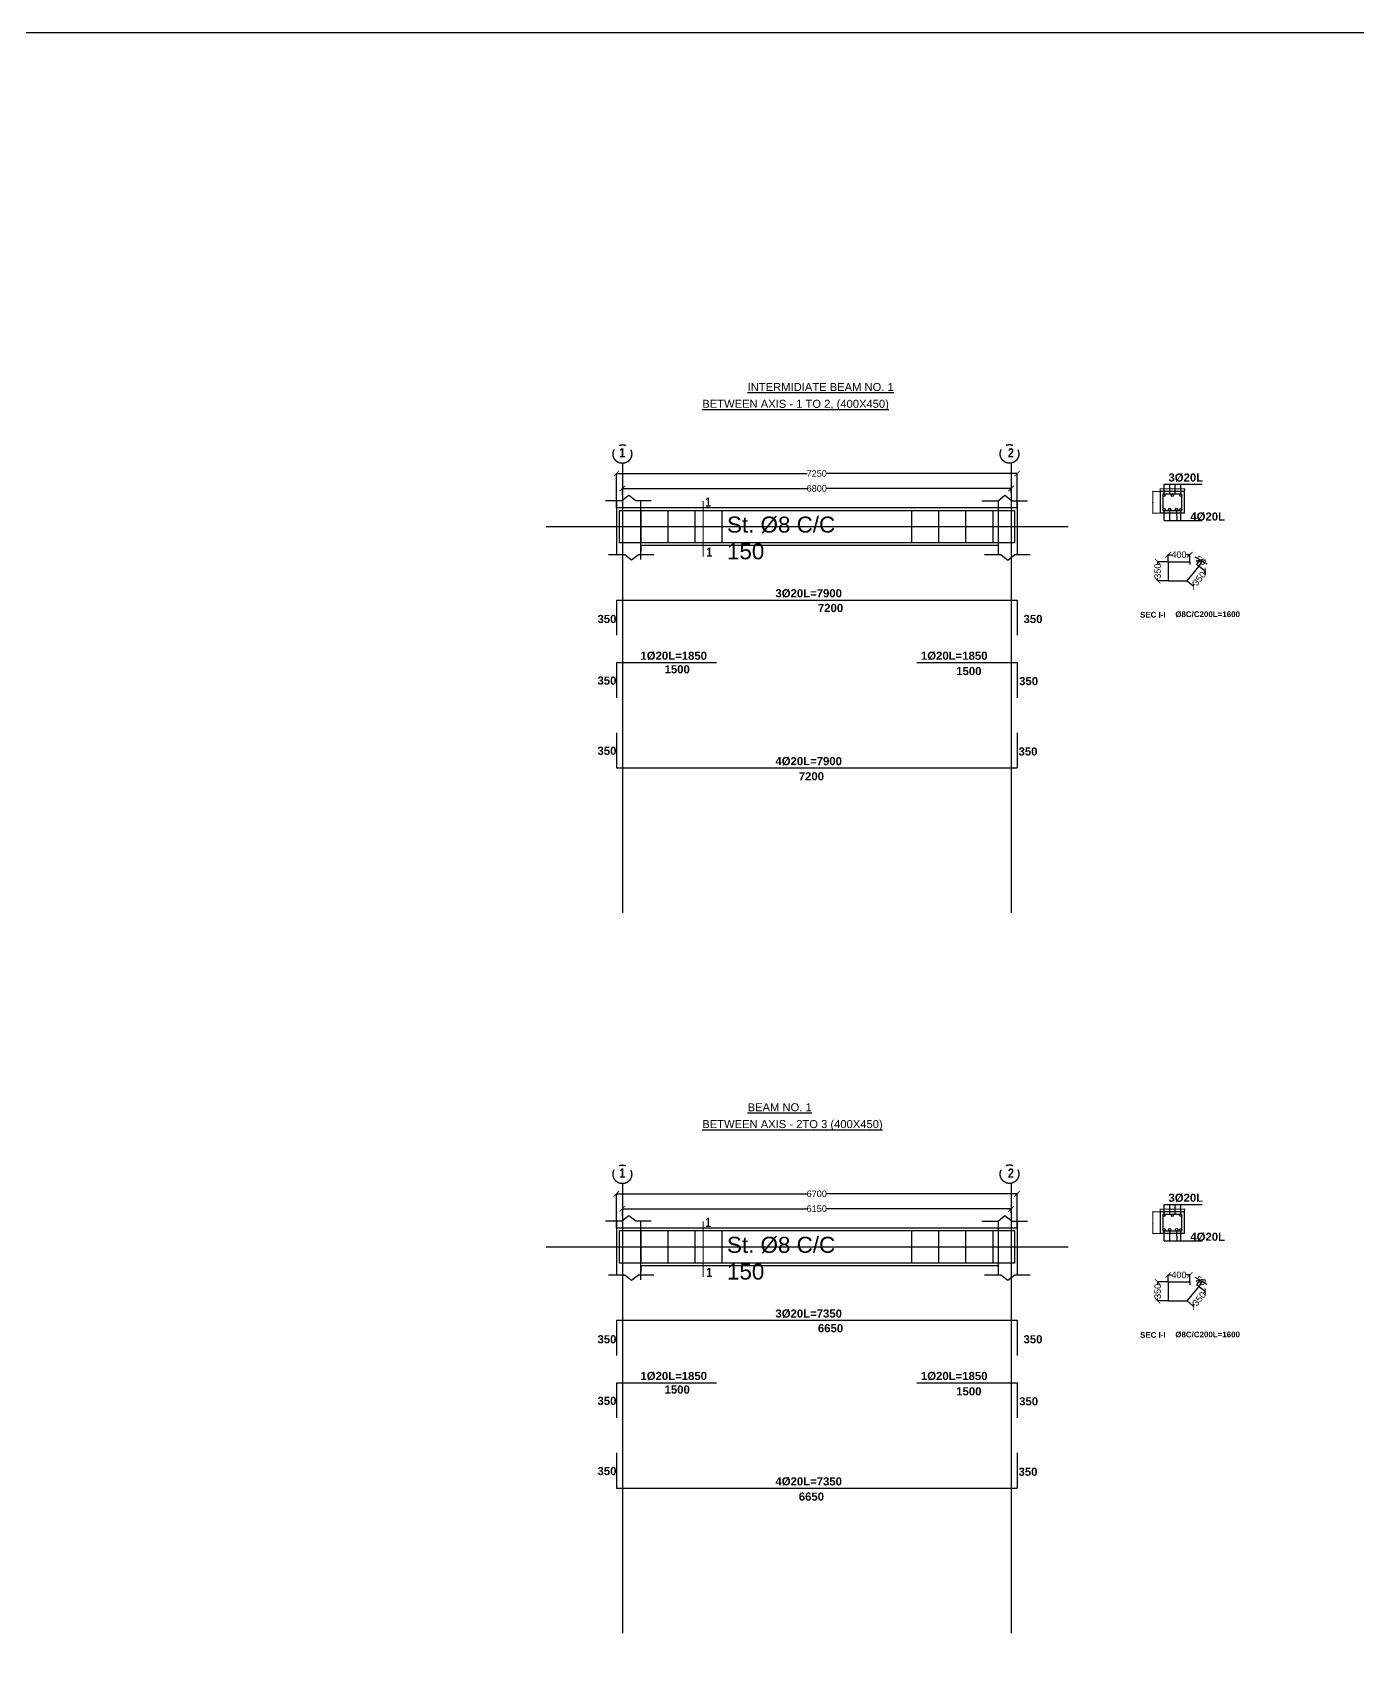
# Model space of a CAD drawing. Header units: inches. Extents: x -291016 to -124071, y 25078 to 137196.
# Drawn here: x -197482 to -173011, y 107080 to 137196 of the extents above; entities that cross this region are included whole.
import ezdxf

# ---------------------------------------------------------------- set-up
doc = ezdxf.new("R2010")
doc.units = ezdxf.units.IN
doc.header["$MEASUREMENT"] = 0
doc.linetypes.add('CENTER', pattern=[2, 1.25, -0.25, 0.25, -0.25])
doc.linetypes.add('CENTER2', pattern=[28.575, 19.05, -3.175, 3.175, -3.175])
doc.layers.add('AXIS', color=8, linetype='CENTER')
doc.layers.add('TEX', color=4, linetype='Continuous')
for name, color, linetype, lineweight in [('bar', 2, 'Continuous', 60), ('texts', 3, 'Continuous', 15), ('wal', 7, 'Continuous', 50)]:
    doc.layers.add(name, color=color, linetype=linetype, lineweight=lineweight)
doc.styles.add('50', font='arial.ttf', dxfattribs={"height": 150})
doc.styles.add('G', font='arial.ttf')
doc.styles.add('SIMPLEX', font='arial.ttf', dxfattribs={"height": 120})
doc.styles.add('Swiss Outline Bold Condensed', font='swisscbo.ttf')
doc.dimstyles.new('25SC', dxfattribs={"dimtxt": 20, "dimasz": 100, "dimexe": 0, "dimexo": 0, "dimgap": 0, "dimtad": 0, "dimdec": 0, "dimzin": 0, "dimdsep": 46, "dimtxsty": 'SIMPLEX', "dimblk": 'ARCHTICK', "dimcen": 0, "dimclrd": 1, "dimclre": 1, "dimclrt": 6, "dimadec": 0, "dimazin": 0, "dimtfac": 1, "dimtdec": 0, "dimtix": 1, "dimtmove": 2, "dimatfit": 3, "dimldrblk": 'ARCHTICK', "dimfxl": 50, "dimtolj": 1, "dimtzin": 0, "dimarcsym": 0})
doc.dimstyles.new('50PEA1', dxfattribs={"dimscale": 0, "dimtxt": 12.5, "dimasz": 5, "dimexe": 5, "dimexo": 10, "dimgap": 5, "dimtad": 1, "dimdec": 0, "dimdsep": 46, "dimtxsty": 'Standard', "dimblk1": 'ARCHTICK', "dimblk2": 'ARCHTICK', "dimsah": 1, "dimcen": 2.5, "dimdle": 10, "dimclrd": 8, "dimclre": 8, "dimclrt": 7, "dimadec": 0, "dimazin": 0, "dimtfac": 1, "dimtdec": 0, "dimtix": 1, "dimtmove": 2, "dimatfit": 3, "dimldrblk": 'ARCHTICK', "dimfxl": 1, "dimtolj": 1, "dimtzin": 0, "dimlwd": 13, "dimlwe": 13, "dimarcsym": 0})

# ---------------------------------------------------------------- blocks, each defined once
blk = doc.blocks.new('_ArchTick')
at = {"color": 0, "const_width": 0.15}
blk.add_lwpolyline([(-0.5, -0.5), (0.5, 0.5)], dxfattribs=at)
blk = doc.blocks.new('*D75')
at = {"color": 1, "lineweight": -2, "transparency": 16777216}
for p, q in [((-186588, 128649), (-186588, 128778)), ((-186588, 128778), (-183177, 128778)), ((-179408, 128778), (-182819, 128778)), ((-179408, 128694), (-179408, 128778))]:
    blk.add_line(p, q, dxfattribs=at)
at = {"layer": 'Defpoints', "color": 0, "transparency": 16777216}
for p in [(-186588, 128649), (-179408, 128778), (-179408, 128694)]:
    blk.add_point(p, dxfattribs=at)
at = {"color": 1, "lineweight": -2, "transparency": 16777216, "xscale": 100, "yscale": 100, "zscale": 100, "rotation": 180}
blk.add_blockref('_ArchTick', (-186588, 128778), dxfattribs=at)
at = {"color": 1, "lineweight": -2, "transparency": 16777216, "xscale": 100, "yscale": 100, "zscale": 100}
blk.add_blockref('_ArchTick', (-179408, 128778), dxfattribs=at)
at = {"color": 6, "transparency": 16777216, "insert": (-182998, 128778), "char_height": 120, "attachment_point": 5, "style": 'SIMPLEX'}
blk.add_mtext('\\A1;6800', dxfattribs=at)
blk = doc.blocks.new('*D157')
at = {"color": 1, "lineweight": -2, "transparency": 16777216}
for p, q in [((-186698, 128423), (-186698, 129053)), ((-186698, 129053), (-183176, 129053)), ((-179298, 129053), (-182820, 129053)), ((-179298, 128423), (-179298, 129053))]:
    blk.add_line(p, q, dxfattribs=at)
at = {"layer": 'Defpoints', "color": 0, "transparency": 16777216}
for p in [(-179298, 129053), (-186698, 128423), (-179298, 128423)]:
    blk.add_point(p, dxfattribs=at)
at = {"color": 1, "lineweight": -2, "transparency": 16777216, "xscale": 100, "yscale": 100, "zscale": 100, "rotation": 180}
blk.add_blockref('_ArchTick', (-186698, 129053), dxfattribs=at)
at = {"color": 1, "lineweight": -2, "transparency": 16777216, "xscale": 100, "yscale": 100, "zscale": 100}
blk.add_blockref('_ArchTick', (-179298, 129053), dxfattribs=at)
at = {"color": 6, "transparency": 16777216, "insert": (-182998, 129053), "char_height": 120, "attachment_point": 5, "style": 'SIMPLEX'}
blk.add_mtext('\\A1;7250', dxfattribs=at)
blk = doc.blocks.new('*D158')
at = {"color": 8, "lineweight": 13, "transparency": 16777216}
for p, q in [((-176663, 128722), (-176793, 128722)), ((-176788, 128732), (-176788, 128312)), ((-176663, 128322), (-176793, 128322))]:
    blk.add_line(p, q, dxfattribs=at)
at = {"layer": 'Defpoints', "color": 0, "transparency": 16777216}
for p in [(-176653, 128722), (-176788, 128322), (-176653, 128322)]:
    blk.add_point(p, dxfattribs=at)
at = {"color": 8, "lineweight": 13, "transparency": 16777216, "xscale": 5, "yscale": 5, "zscale": 5}
for p, rotation in [((-176788, 128722), 90), ((-176788, 128322), 270)]:
    blk.add_blockref('_ArchTick', p, dxfattribs=dict(at, rotation=rotation))
at = {"color": 7, "transparency": 16777216, "insert": (-176799, 128522), "char_height": 12.5, "attachment_point": 5, "rotation": 90}
blk.add_mtext('\\A1;400', dxfattribs=at)
blk = doc.blocks.new('*D159')
at = {"color": 8, "lineweight": 13, "transparency": 16777216}
for p, q in [((-176663, 128771), (-176193, 128771)), ((-176653, 128732), (-176653, 128776)), ((-176203, 128732), (-176203, 128776))]:
    blk.add_line(p, q, dxfattribs=at)
at = {"layer": 'Defpoints', "color": 0, "transparency": 16777216}
for p in [(-176653, 128722), (-176203, 128771), (-176203, 128722)]:
    blk.add_point(p, dxfattribs=at)
at = {"color": 8, "lineweight": 13, "transparency": 16777216, "xscale": 5, "yscale": 5, "zscale": 5, "rotation": 180}
blk.add_blockref('_ArchTick', (-176653, 128771), dxfattribs=at)
at = {"color": 8, "lineweight": 13, "transparency": 16777216, "xscale": 5, "yscale": 5, "zscale": 5}
blk.add_blockref('_ArchTick', (-176203, 128771), dxfattribs=at)
at = {"color": 7, "transparency": 16777216, "insert": (-176428, 128782), "char_height": 12.5, "attachment_point": 5}
blk.add_mtext('\\A1;450', dxfattribs=at)
blk = doc.blocks.new('*D160')
at = {"color": 1, "lineweight": -2, "transparency": 16777216}
for p, q in [((-175933, 127343), (-175820, 127248)), ((-175820, 127248), (-175848, 127216)), ((-176158, 127075), (-176045, 126980)), ((-176045, 126980), (-176018, 127013))]:
    blk.add_line(p, q, dxfattribs=at)
at = {"layer": 'Defpoints', "color": 0, "transparency": 16777216}
for p in [(-175933, 127343), (-175820, 127248), (-176158, 127075)]:
    blk.add_point(p, dxfattribs=at)
at = {"color": 1, "lineweight": -2, "transparency": 16777216, "xscale": 100, "yscale": 100, "zscale": 100}
for p, rotation in [((-175820, 127248), 49.99567424151289), ((-176045, 126980), 229.9956742415129)]:
    blk.add_blockref('_ArchTick', p, dxfattribs=dict(at, rotation=rotation))
at = {"color": 6, "transparency": 16777216, "insert": (-175933, 127114), "char_height": 120, "attachment_point": 5, "rotation": 49.9957, "style": 'SIMPLEX'}
blk.add_mtext('\\A1;350', dxfattribs=at)
blk = doc.blocks.new('*D161')
at = {"color": 1, "lineweight": -2, "transparency": 16777216}
for p, q in [((-175924, 127459), (-176010, 127509)), ((-175977, 127368), (-175924, 127459)), ((-175933, 127343), (-175880, 127434)), ((-175880, 127434), (-175924, 127459)), ((-175880, 127434), (-175794, 127384))]:
    blk.add_line(p, q, dxfattribs=at)
at = {"layer": 'Defpoints', "color": 0, "transparency": 16777216}
for p in [(-175924, 127459), (-175977, 127368), (-175933, 127343)]:
    blk.add_point(p, dxfattribs=at)
at = {"color": 1, "lineweight": -2, "transparency": 16777216, "xscale": 100, "yscale": 100, "zscale": 100}
for p, rotation in [((-175924, 127459), 329.9862666535626), ((-175880, 127434), 149.9862666535626)]:
    blk.add_blockref('_ArchTick', p, dxfattribs=dict(at, rotation=rotation))
at = {"color": 6, "transparency": 16777216, "insert": (-175902, 127447), "char_height": 120, "attachment_point": 5, "rotation": 329.9863, "style": 'SIMPLEX'}
blk.add_mtext('\\A1;50', dxfattribs=at)
blk = doc.blocks.new('*D162')
at = {"color": 1, "lineweight": -2, "transparency": 16777216}
for p, q in [((-176508, 127425), (-176508, 127554)), ((-176508, 127554), (-176443, 127554)), ((-176108, 127554), (-176173, 127554)), ((-176108, 127425), (-176108, 127554))]:
    blk.add_line(p, q, dxfattribs=at)
at = {"layer": 'Defpoints', "color": 0, "transparency": 16777216}
for p in [(-176508, 127554), (-176508, 127425), (-176108, 127425)]:
    blk.add_point(p, dxfattribs=at)
at = {"color": 1, "lineweight": -2, "transparency": 16777216, "xscale": 100, "yscale": 100, "zscale": 100, "rotation": 180}
blk.add_blockref('_ArchTick', (-176508, 127554), dxfattribs=at)
at = {"color": 1, "lineweight": -2, "transparency": 16777216, "xscale": 100, "yscale": 100, "zscale": 100}
blk.add_blockref('_ArchTick', (-176108, 127554), dxfattribs=at)
at = {"color": 6, "transparency": 16777216, "insert": (-176308, 127554), "char_height": 120, "attachment_point": 5, "style": 'SIMPLEX'}
blk.add_mtext('\\A1;400', dxfattribs=at)
blk = doc.blocks.new('*D76')
at = {"color": 1, "lineweight": -2, "transparency": 16777216}
for p, q in [((-176508, 127425), (-176701, 127425)), ((-176701, 127425), (-176701, 127383)), ((-176701, 127075), (-176701, 127118)), ((-176508, 127075), (-176701, 127075))]:
    blk.add_line(p, q, dxfattribs=at)
at = {"layer": 'Defpoints', "color": 0, "transparency": 16777216}
for p in [(-176508, 127425), (-176701, 127075), (-176508, 127075)]:
    blk.add_point(p, dxfattribs=at)
at = {"color": 1, "lineweight": -2, "transparency": 16777216, "xscale": 100, "yscale": 100, "zscale": 100}
for p, rotation in [((-176701, 127425), 90), ((-176701, 127075), 270)]:
    blk.add_blockref('_ArchTick', p, dxfattribs=dict(at, rotation=rotation))
at = {"color": 6, "transparency": 16777216, "insert": (-176701, 127250), "char_height": 120, "attachment_point": 5, "rotation": 90, "style": 'SIMPLEX'}
blk.add_mtext('\\A1;350', dxfattribs=at)
blk = doc.blocks.new('*D77')
at = {"color": 1, "lineweight": -2, "transparency": 16777216}
for p, q in [((-186588, 115348), (-186588, 115477)), ((-186588, 115477), (-183177, 115477)), ((-179408, 115477), (-182819, 115477)), ((-179408, 115392), (-179408, 115477))]:
    blk.add_line(p, q, dxfattribs=at)
at = {"layer": 'Defpoints', "color": 0, "transparency": 16777216}
for p in [(-186588, 115348), (-179408, 115477), (-179408, 115392)]:
    blk.add_point(p, dxfattribs=at)
at = {"color": 1, "lineweight": -2, "transparency": 16777216, "xscale": 100, "yscale": 100, "zscale": 100, "rotation": 180}
blk.add_blockref('_ArchTick', (-186588, 115477), dxfattribs=at)
at = {"color": 1, "lineweight": -2, "transparency": 16777216, "xscale": 100, "yscale": 100, "zscale": 100}
blk.add_blockref('_ArchTick', (-179408, 115477), dxfattribs=at)
at = {"color": 6, "transparency": 16777216, "insert": (-182998, 115477), "char_height": 120, "attachment_point": 5, "style": 'SIMPLEX'}
blk.add_mtext('\\A1;6150', dxfattribs=at)
blk = doc.blocks.new('*D163')
at = {"color": 1, "lineweight": -2, "transparency": 16777216}
for p, q in [((-186698, 115122), (-186698, 115752)), ((-186698, 115752), (-183177, 115752)), ((-179298, 115752), (-182819, 115752)), ((-179298, 115122), (-179298, 115752))]:
    blk.add_line(p, q, dxfattribs=at)
at = {"layer": 'Defpoints', "color": 0, "transparency": 16777216}
for p in [(-179298, 115752), (-186698, 115122), (-179298, 115122)]:
    blk.add_point(p, dxfattribs=at)
at = {"color": 1, "lineweight": -2, "transparency": 16777216, "xscale": 100, "yscale": 100, "zscale": 100, "rotation": 180}
blk.add_blockref('_ArchTick', (-186698, 115752), dxfattribs=at)
at = {"color": 1, "lineweight": -2, "transparency": 16777216, "xscale": 100, "yscale": 100, "zscale": 100}
blk.add_blockref('_ArchTick', (-179298, 115752), dxfattribs=at)
at = {"color": 6, "transparency": 16777216, "insert": (-182998, 115752), "char_height": 120, "attachment_point": 5, "style": 'SIMPLEX'}
blk.add_mtext('\\A1;6700', dxfattribs=at)
blk = doc.blocks.new('*D164')
at = {"color": 8, "lineweight": 13, "transparency": 16777216}
for p, q in [((-176663, 115420), (-176793, 115420)), ((-176788, 115430), (-176788, 115010)), ((-176663, 115020), (-176793, 115020))]:
    blk.add_line(p, q, dxfattribs=at)
at = {"layer": 'Defpoints', "color": 0, "transparency": 16777216}
for p in [(-176653, 115420), (-176788, 115020), (-176653, 115020)]:
    blk.add_point(p, dxfattribs=at)
at = {"color": 8, "lineweight": 13, "transparency": 16777216, "xscale": 5, "yscale": 5, "zscale": 5}
for p, rotation in [((-176788, 115420), 90), ((-176788, 115020), 270)]:
    blk.add_blockref('_ArchTick', p, dxfattribs=dict(at, rotation=rotation))
at = {"color": 7, "transparency": 16777216, "insert": (-176799, 115220), "char_height": 12.5, "attachment_point": 5, "rotation": 90}
blk.add_mtext('\\A1;400', dxfattribs=at)
blk = doc.blocks.new('*D165')
at = {"color": 8, "lineweight": 13, "transparency": 16777216}
for p, q in [((-176663, 115469), (-176193, 115469)), ((-176653, 115430), (-176653, 115474)), ((-176203, 115430), (-176203, 115474))]:
    blk.add_line(p, q, dxfattribs=at)
at = {"layer": 'Defpoints', "color": 0, "transparency": 16777216}
for p in [(-176653, 115420), (-176203, 115469), (-176203, 115420)]:
    blk.add_point(p, dxfattribs=at)
at = {"color": 8, "lineweight": 13, "transparency": 16777216, "xscale": 5, "yscale": 5, "zscale": 5, "rotation": 180}
blk.add_blockref('_ArchTick', (-176653, 115469), dxfattribs=at)
at = {"color": 8, "lineweight": 13, "transparency": 16777216, "xscale": 5, "yscale": 5, "zscale": 5}
blk.add_blockref('_ArchTick', (-176203, 115469), dxfattribs=at)
at = {"color": 7, "transparency": 16777216, "insert": (-176428, 115480), "char_height": 12.5, "attachment_point": 5}
blk.add_mtext('\\A1;450', dxfattribs=at)
blk = doc.blocks.new('*D166')
at = {"color": 1, "lineweight": -2, "transparency": 16777216}
for p, q in [((-175933, 114041), (-175820, 113947)), ((-175820, 113947), (-175848, 113914)), ((-176158, 113774), (-176045, 113679)), ((-176045, 113679), (-176018, 113711))]:
    blk.add_line(p, q, dxfattribs=at)
at = {"layer": 'Defpoints', "color": 0, "transparency": 16777216}
for p in [(-175933, 114041), (-175820, 113947), (-176158, 113774)]:
    blk.add_point(p, dxfattribs=at)
at = {"color": 1, "lineweight": -2, "transparency": 16777216, "xscale": 100, "yscale": 100, "zscale": 100}
for p, rotation in [((-175820, 113947), 49.99567424151289), ((-176045, 113679), 229.9956742415129)]:
    blk.add_blockref('_ArchTick', p, dxfattribs=dict(at, rotation=rotation))
at = {"color": 6, "transparency": 16777216, "insert": (-175933, 113813), "char_height": 120, "attachment_point": 5, "rotation": 49.9957, "style": 'SIMPLEX'}
blk.add_mtext('\\A1;350', dxfattribs=at)
blk = doc.blocks.new('*D167')
at = {"color": 1, "lineweight": -2, "transparency": 16777216}
for p, q in [((-175924, 114158), (-176010, 114208)), ((-175977, 114066), (-175924, 114158)), ((-175880, 114133), (-175924, 114158)), ((-175933, 114041), (-175880, 114133)), ((-175880, 114133), (-175794, 114083))]:
    blk.add_line(p, q, dxfattribs=at)
at = {"layer": 'Defpoints', "color": 0, "transparency": 16777216}
for p in [(-175924, 114158), (-175977, 114066), (-175933, 114041)]:
    blk.add_point(p, dxfattribs=at)
at = {"color": 1, "lineweight": -2, "transparency": 16777216, "xscale": 100, "yscale": 100, "zscale": 100}
for p, rotation in [((-175924, 114158), 329.9862666535626), ((-175880, 114133), 149.9862666535626)]:
    blk.add_blockref('_ArchTick', p, dxfattribs=dict(at, rotation=rotation))
at = {"color": 6, "transparency": 16777216, "insert": (-175902, 114145), "char_height": 120, "attachment_point": 5, "rotation": 329.9863, "style": 'SIMPLEX'}
blk.add_mtext('\\A1;50', dxfattribs=at)
blk = doc.blocks.new('*D168')
at = {"color": 1, "lineweight": -2, "transparency": 16777216}
for p, q in [((-176508, 114124), (-176508, 114253)), ((-176508, 114253), (-176443, 114253)), ((-176108, 114253), (-176173, 114253)), ((-176108, 114124), (-176108, 114253))]:
    blk.add_line(p, q, dxfattribs=at)
at = {"layer": 'Defpoints', "color": 0, "transparency": 16777216}
for p in [(-176508, 114253), (-176508, 114124), (-176108, 114124)]:
    blk.add_point(p, dxfattribs=at)
at = {"color": 1, "lineweight": -2, "transparency": 16777216, "xscale": 100, "yscale": 100, "zscale": 100, "rotation": 180}
blk.add_blockref('_ArchTick', (-176508, 114253), dxfattribs=at)
at = {"color": 1, "lineweight": -2, "transparency": 16777216, "xscale": 100, "yscale": 100, "zscale": 100}
blk.add_blockref('_ArchTick', (-176108, 114253), dxfattribs=at)
at = {"color": 6, "transparency": 16777216, "insert": (-176308, 114253), "char_height": 120, "attachment_point": 5, "style": 'SIMPLEX'}
blk.add_mtext('\\A1;400', dxfattribs=at)
blk = doc.blocks.new('*D78')
at = {"color": 1, "lineweight": -2, "transparency": 16777216}
for p, q in [((-176508, 114124), (-176701, 114124)), ((-176701, 114124), (-176701, 114081)), ((-176701, 113774), (-176701, 113816)), ((-176508, 113774), (-176701, 113774))]:
    blk.add_line(p, q, dxfattribs=at)
at = {"layer": 'Defpoints', "color": 0, "transparency": 16777216}
for p in [(-176508, 114124), (-176701, 113774), (-176508, 113774)]:
    blk.add_point(p, dxfattribs=at)
at = {"color": 1, "lineweight": -2, "transparency": 16777216, "xscale": 100, "yscale": 100, "zscale": 100}
for p, rotation in [((-176701, 114124), 90), ((-176701, 113774), 270)]:
    blk.add_blockref('_ArchTick', p, dxfattribs=dict(at, rotation=rotation))
at = {"color": 6, "transparency": 16777216, "insert": (-176701, 113949), "char_height": 120, "attachment_point": 5, "rotation": 90, "style": 'SIMPLEX'}
blk.add_mtext('\\A1;350', dxfattribs=at)

msp = doc.modelspace()

# ---------------------------------------------------------------- linework, layer by layer
at = {"color": 3}
for p, q in [((-186595.7492, 128553.6758), (-186470.7175, 128654.6759)), ((-186470.7175, 128654.6759), (-186340.2492, 128553.6758)), ((-179646.0008, 128550.309), (-179520.9691, 128651.3091)), ((-179520.9691, 128651.3091), (-179390.5008, 128550.309)), ((-176652.5008, 128721.6936), (-176652.5008, 128321.6936)), ((-176202.5008, 128721.6936), (-176652.5008, 128721.6936)), ((-176202.5008, 128721.6936), (-176652.5008, 128721.6936)), ((-176202.5008, 128321.6936), (-176202.5008, 128721.6936)), ((-186898.2492, 128553.6758), (-186595.7492, 128553.6758)), ((-186698.0008, 128553.6936), (-186698.0008, 127560.1643)), ((-186698.0008, 128423.4585), (-179298.0008, 128423.4585)), ((-186698.0008, 128423.4585), (-186694.0008, 127573.4585)), ((-186698.0008, 128373.4585), (-186697.7655, 128373.4585)), ((-186648.0013, 128423.6938), (-186648.0002, 128423.4585)), ((-186340.2492, 128553.6758), (-186055.2492, 128553.6758)), ((-186245.734, 127463.6464), (-186245.734, 128553.6758)), ((-179948.5008, 128550.309), (-179646.0008, 128550.309)), ((-179645.8215, 128550.309), (-179645.8215, 127551.521)), ((-179390.5008, 128550.309), (-179105.5008, 128550.309)), ((-179298.0008, 128550.309), (-179298.0008, 127551.521)), ((-179298.0008, 128423.4585), (-179298.0008, 127555.9585)), ((-176202.5008, 128321.6936), (-176652.5008, 128321.6936)), ((-187994.0008, 128073.4585), (-178353.5008, 128073.4585)), ((-179645.8215, 127723.4585), (-186248.0008, 127723.4585)), ((-186248.0008, 127723.4585), (-186248.0008, 127601.9585)), ((-186846.984, 127560.1465), (-186544.484, 127560.1465)), ((-186544.484, 127560.1465), (-186419.4522, 127459.1464)), ((-186419.4522, 127459.1464), (-186288.984, 127560.1465)), ((-186288.984, 127560.1465), (-186003.984, 127560.1465)), ((-179897.2355, 127556.7797), (-179594.7355, 127556.7797)), ((-179594.7355, 127556.7797), (-179469.7038, 127455.7796)), ((-179469.7038, 127455.7796), (-179339.2355, 127556.7797)), ((-179339.2355, 127556.7797), (-179054.2355, 127556.7797)), ((-176108.0008, 127425.1936), (-176108.0008, 127375.1936)), ((-175933.3228, 127342.9134), (-175976.618, 127367.9238)), ((-186698.0751, 126717.4579), (-179298.0751, 126717.4579)), ((-186698.0751, 126717.4579), (-186698.0751, 126067.4579)), ((-179298.0751, 126717.4579), (-179298.0751, 126067.4579)), ((-186698.1254, 125564.4586), (-184848.1254, 125564.4586)), ((-186698.1254, 125564.4586), (-186698.1254, 124914.4586)), ((-181148.1254, 125564.4586), (-179298.1254, 125564.4586)), ((-179298.1254, 125564.4586), (-179298.1254, 124914.4586)), ((-186698.1127, 124267.9594), (-186698.1127, 123617.9594)), ((-179298.1127, 124267.9594), (-179298.1127, 123617.9594)), ((-186698.1797, 123617.9594), (-179298.1797, 123617.9594)), ((-186595.7492, 115252.1758), (-186470.7175, 115353.1759)), ((-186470.7175, 115353.1759), (-186340.2492, 115252.1758)), ((-179646.0008, 115248.809), (-179520.9691, 115349.8091)), ((-179520.9691, 115349.8091), (-179390.5008, 115248.809)), ((-176652.5008, 115420.1936), (-176652.5008, 115020.1936)), ((-176202.5008, 115420.1936), (-176652.5008, 115420.1936)), ((-176202.5008, 115420.1936), (-176652.5008, 115420.1936)), ((-176202.5008, 115020.1936), (-176202.5008, 115420.1936)), ((-186898.2492, 115252.1758), (-186595.7492, 115252.1758)), ((-186698.0008, 115252.1936), (-186698.0008, 114258.6643)), ((-186698.0008, 115121.9585), (-179298.0008, 115121.9585)), ((-186698.0008, 115121.9585), (-186694.0008, 114271.9585)), ((-186698.0008, 115071.9585), (-186697.7655, 115071.9585)), ((-186648.0013, 115122.1938), (-186648.0002, 115121.9585)), ((-186340.2492, 115252.1758), (-186055.2492, 115252.1758)), ((-186245.734, 114162.1464), (-186245.734, 115252.1758)), ((-179948.5008, 115248.809), (-179646.0008, 115248.809)), ((-179645.8215, 115248.809), (-179645.8215, 114250.021)), ((-179390.5008, 115248.809), (-179105.5008, 115248.809)), ((-179298.0008, 115248.809), (-179298.0008, 114250.021)), ((-179298.0008, 115121.9585), (-179298.0008, 114254.4585)), ((-187994.0008, 114771.9585), (-178353.5008, 114771.9585)), ((-176202.5008, 115020.1936), (-176652.5008, 115020.1936)), ((-186846.984, 114258.6465), (-186544.484, 114258.6465)), ((-186544.484, 114258.6465), (-186419.4522, 114157.6464)), ((-186419.4522, 114157.6464), (-186288.984, 114258.6465)), ((-186288.984, 114258.6465), (-186003.984, 114258.6465)), ((-179645.8215, 114421.9585), (-186248.0008, 114421.9585)), ((-186248.0008, 114421.9585), (-186248.0008, 114300.4585)), ((-179897.2355, 114255.2797), (-179594.7355, 114255.2797)), ((-179594.7355, 114255.2797), (-179469.7038, 114154.2796)), ((-179469.7038, 114154.2796), (-179339.2355, 114255.2797)), ((-179339.2355, 114255.2797), (-179054.2355, 114255.2797)), ((-176108.0008, 114123.6936), (-176108.0008, 114073.6936)), ((-175933.3228, 114041.4134), (-175976.618, 114066.4238)), ((-186698.0751, 113415.9579), (-179298.0751, 113415.9579)), ((-186698.0751, 113415.9579), (-186698.0751, 112765.9579)), ((-179298.0751, 113415.9579), (-179298.0751, 112765.9579)), ((-186698.1254, 112262.9586), (-184848.1254, 112262.9586)), ((-186698.1254, 112262.9586), (-186698.1254, 111612.9586)), ((-181148.1254, 112262.9586), (-179298.1254, 112262.9586)), ((-179298.1254, 112262.9586), (-179298.1254, 111612.9586)), ((-186698.1127, 110966.4594), (-186698.1127, 110316.4594)), ((-179298.1127, 110966.4594), (-179298.1127, 110316.4594)), ((-186698.1797, 110316.4594), (-179298.1797, 110316.4594))]:
    msp.add_line(p, q, dxfattribs=at)
at = {"color": 6}
for p, q in [((-176602.5008, 128671.6936), (-176602.5008, 128371.6936)), ((-176252.5008, 128671.6936), (-176602.5008, 128671.6936)), ((-176252.5008, 128371.6936), (-176252.5008, 128671.6936)), ((-186647.7649, 128373.4585), (-179348.0008, 128373.4585)), ((-186647.7649, 128373.4585), (-186644.9414, 127773.4585)), ((-186248.0008, 128373.4585), (-186248.0008, 127773.4585)), ((-185748.0008, 128373.4585), (-185748.0008, 127773.4585)), ((-185248.0008, 128373.4585), (-185248.0008, 127773.4585)), ((-184748.0008, 128373.4585), (-184748.0008, 127773.4585)), ((-181248.0008, 128373.4585), (-181248.0008, 127773.4585)), ((-180748.0008, 128373.4585), (-180748.0008, 127773.4585)), ((-180248.0008, 128373.4585), (-180248.0008, 127773.4585)), ((-179748.0008, 128373.4585), (-179748.0008, 127773.4585)), ((-179348.0008, 128373.4585), (-179348.0008, 127773.4585)), ((-176602.5008, 128371.6936), (-176252.5008, 128371.6936)), ((-179348.0008, 127773.4585), (-186644.9414, 127773.4585)), ((-176508.0008, 127425.1936), (-176508.0008, 127075.1936)), ((-176508.0008, 127425.1936), (-176108.0008, 127425.1936)), ((-176158.0008, 127075.1936), (-175933.3228, 127342.9134)), ((-176508.0008, 127075.1936), (-176158.0008, 127075.1936)), ((-176602.5008, 115370.1936), (-176602.5008, 115070.1936)), ((-176252.5008, 115370.1936), (-176602.5008, 115370.1936)), ((-176252.5008, 115070.1936), (-176252.5008, 115370.1936)), ((-186647.7649, 115071.9585), (-179348.0008, 115071.9585)), ((-186647.7649, 115071.9585), (-186644.9414, 114471.9585)), ((-186248.0008, 115071.9585), (-186248.0008, 114471.9585)), ((-185748.0008, 115071.9585), (-185748.0008, 114471.9585)), ((-185248.0008, 115071.9585), (-185248.0008, 114471.9585)), ((-184748.0008, 115071.9585), (-184748.0008, 114471.9585)), ((-181248.0008, 115071.9585), (-181248.0008, 114471.9585)), ((-180748.0008, 115071.9585), (-180748.0008, 114471.9585)), ((-180248.0008, 115071.9585), (-180248.0008, 114471.9585)), ((-179748.0008, 115071.9585), (-179748.0008, 114471.9585)), ((-179348.0008, 115071.9585), (-179348.0008, 114471.9585)), ((-176602.5008, 115070.1936), (-176252.5008, 115070.1936)), ((-179348.0008, 114471.9585), (-186644.9414, 114471.9585)), ((-176508.0008, 114123.6936), (-176508.0008, 113773.6936)), ((-176508.0008, 114123.6936), (-176108.0008, 114123.6936)), ((-176158.0008, 113773.6936), (-175933.3228, 114041.4134)), ((-176508.0008, 113773.6936), (-176158.0008, 113773.6936))]:
    msp.add_line(p, q, dxfattribs=at)
at = {"color": 0}
for p, q in [((-176582.5008, 128671.6936), (-176582.5008, 128855.6936)), ((-176582.5008, 128855.6936), (-175880.5008, 128855.6936)), ((-176473.5008, 128671.6936), (-176473.5008, 128855.6936)), ((-176376.5008, 128671.6936), (-176376.5008, 128855.6936)), ((-176272.5008, 128671.6936), (-176272.5008, 128855.6936)), ((-176582.5008, 128187.6936), (-176582.5008, 128371.6936)), ((-176473.5008, 128187.6936), (-176473.5008, 128371.6936)), ((-176342.0008, 128187.6936), (-176349.0008, 128371.6936)), ((-176272.5008, 128187.6936), (-176272.5008, 128371.6936)), ((-176582.5008, 128187.6936), (-175880.5008, 128187.6936)), ((-176582.5008, 115370.1936), (-176582.5008, 115554.1936)), ((-176582.5008, 115554.1936), (-175880.5008, 115554.1936)), ((-176473.5008, 115370.1936), (-176473.5008, 115554.1936)), ((-176376.5008, 115370.1936), (-176376.5008, 115554.1936)), ((-176272.5008, 115370.1936), (-176272.5008, 115554.1936)), ((-176582.5008, 114886.1936), (-176582.5008, 115070.1936)), ((-176473.5008, 114886.1936), (-176473.5008, 115070.1936)), ((-176342.0008, 114886.1936), (-176349.0008, 115070.1936)), ((-176272.5008, 114886.1936), (-176272.5008, 115070.1936)), ((-176582.5008, 114886.1936), (-175880.5008, 114886.1936))]:
    msp.add_line(p, q, dxfattribs=at)
at = {"color": 3}
msp.add_lwpolyline([(-291016.0008, 137196.5), (-124070.9026, 137196.5), (-124070.9026, 25078.3067), (-291016.0008, 25078.3067)], close=True, dxfattribs=at)
at = {"color": 6}
for centre in [(-176582.5008, 128651.6936), (-176430.9063, 128651.6936), (-176272.5008, 128651.6936), (-176582.5008, 128391.6936), (-176480.0008, 128391.6936), (-176349.0008, 128391.6936), (-176272.5008, 128391.6936), (-176582.5008, 115350.1936), (-176430.9063, 115350.1936), (-176272.5008, 115350.1936), (-176582.5008, 115090.1936), (-176480.0008, 115090.1936), (-176349.0008, 115090.1936), (-176272.5008, 115090.1936)]:
    msp.add_circle(centre, 20, dxfattribs=at)
at = {"layer": 'AXIS', "linetype": 'CENTER2', "ltscale": 1000}
for p, q in [((-186587.9651, 129241.8008), (-186588.3269, 120939.9992)), ((-179407.9651, 129241.8006), (-179408.3269, 120939.9989)), ((-186587.9651, 115940.3008), (-186588.3269, 107638.4992)), ((-179407.9651, 115940.3006), (-179408.3269, 107638.4989))]:
    msp.add_line(p, q, dxfattribs=at)
at = {"layer": 'AXIS', "ltscale": 500}
for centre in [(-186587.9651, 129413.6578), (-179437.5098, 129416.7769), (-186587.9651, 116112.1578), (-179437.5098, 116115.2769)]:
    msp.add_circle(centre, 171.857, dxfattribs=at)
at = {"layer": 'bar', "ltscale": 150, "const_width": 20}
for points in [[(-185094.5008, 127515.9585), (-185094.5008, 128546.2258)], [(-185094.5008, 114214.4585), (-185094.5008, 115244.7258)]]:
    msp.add_lwpolyline(points, dxfattribs=at)

# ---------------------------------------------------------------- texts
at = {"layer": 'TEX'}
for s, height, style, p in [('%%UINTERMIDIATE BEAM NO. 1', 148, 'G', (-184274.5008, 130577.6936)), ('%%UBETWEEN AXIS - 1 TO 2, (400X450)', 148, 'G', (-185112.0008, 130267.1936)), ('1', 170, 'Swiss Outline Bold Condensed', (-186645.31, 129350.9482)), ('2', 170, 'Swiss Outline Bold Condensed', (-179465.31, 129350.948)), ('1', 170, 'Swiss Outline Bold Condensed', (-185058.4604, 128440.2781)), ('1', 170, 'Swiss Outline Bold Condensed', (-185038.0008, 127515.9585)), ('%%UBEAM NO. 1', 148, 'G', (-184274.5008, 117276.1936)), ('%%UBETWEEN AXIS - 2TO 3 (400X450)', 148, 'G', (-185112.0008, 116965.6936)), ('1', 170, 'Swiss Outline Bold Condensed', (-186645.31, 116049.4482)), ('2', 170, 'Swiss Outline Bold Condensed', (-179465.31, 116049.448)), ('1', 170, 'Swiss Outline Bold Condensed', (-185058.4604, 115138.7781)), ('1', 170, 'Swiss Outline Bold Condensed', (-185038.0008, 114214.4585))]:
    msp.add_text(s, height=height, dxfattribs=dict(at, style=style)).set_placement(p)
at = {"layer": 'TEX', "char_height": 296, "attachment_point": 1, "style": 'G'}
for insert in [(-184656.0008, 128259.4585), (-184656.0008, 114957.9585)]:
    msp.add_mtext_dynamic_manual_height_columns('St. %%C8 C/C 150', width=2462.399683, gutter_width=1, heights=[0], dxfattribs=dict(at, insert=insert))
at = {"layer": 'texts', "lineweight": 50, "ltscale": 2, "char_height": 105, "attachment_point": 1}
for s, insert, width in [('{\\fArial|b1|i0|c0|p34;SEC I-I}', (-177025.9833, 126499.0457), 610.442651), ('{\\fArial|b1|i0|c0|p34;%%C8C/C200L=1600}', (-176374.7687, 126508.2343), 364.62196), ('{\\fArial|b1|i0|c0|p34;SEC I-I}', (-177025.9833, 113197.5457), 610.442651), ('{\\fArial|b1|i0|c0|p34;%%C8C/C200L=1600}', (-176374.7687, 113206.7343), 364.62196)]:
    msp.add_mtext(s, dxfattribs=dict(at, insert=insert, width=width))
at = {"layer": 'wal', "lineweight": 50, "char_height": 150, "attachment_point": 3, "rotation": 359.95372519, "style": '50'}
for s, insert in [('{\\fArial|b1|i0|c0|p34;3%%C20L}', (-175860.5008, 129055.3236)), ('{\\fArial|b1|i0|c0|p34;4%%C20L}', (-175456.5008, 128334.8236)), ('{\\fArial|b1|i0|c0|p34;3%%C20L=7900}', (-182532.3278, 126917.0879)), ('{\\fArial|b1|i0|c0|p34;7200}', (-182509.8278, 126646.5879)), ('{\\fArial|b1|i0|c0|p34;350}', (-186698.0222, 126442.4585)), ('{\\fArial|b1|i0|c0|p34;350}', (-178828.5008, 126442.4585)), ('{\\fArial|b1|i0|c0|p34;1%%C20L=1850}', (-185025.3278, 125764.0886)), ('{\\fArial|b1|i0|c0|p34;1%%C20L=1850}', (-179843.8278, 125764.0886)), ('{\\fArial|b1|i0|c0|p34;350}', (-186698.0724, 125305.0179)), ('{\\fArial|b1|i0|c0|p34;1500}', (-185341.9478, 125513.5178)), ('{\\fArial|b1|i0|c0|p34;1500}', (-179955.1915, 125480.163)), ('{\\fArial|b1|i0|c0|p34;350}', (-178909.4478, 125296.0178)), ('{\\fArial|b1|i0|c0|p34;350}', (-186698.0597, 124008.5187)), ('{\\fArial|b1|i0|c0|p34;4%%C20L=7900}', (-182532.3278, 123817.5893)), ('{\\fArial|b1|i0|c0|p34;350}', (-178920.9478, 123996.0178)), ('{\\fArial|b1|i0|c0|p34;7200}', (-182863.9478, 123537.0178)), ('{\\fArial|b1|i0|c0|p34;3%%C20L}', (-175860.5008, 115753.8236)), ('{\\fArial|b1|i0|c0|p34;4%%C20L}', (-175456.5008, 115033.3236)), ('{\\fArial|b1|i0|c0|p34;3%%C20L=7350}', (-182532.3278, 113615.5879)), ('{\\fArial|b1|i0|c0|p34;6650}', (-182509.8278, 113345.0879)), ('{\\fArial|b1|i0|c0|p34;350}', (-186698.0222, 113140.9585)), ('{\\fArial|b1|i0|c0|p34;350}', (-178828.5008, 113140.9585)), ('{\\fArial|b1|i0|c0|p34;1%%C20L=1850}', (-185025.3278, 112462.5886)), ('{\\fArial|b1|i0|c0|p34;1%%C20L=1850}', (-179843.8278, 112462.5886)), ('{\\fArial|b1|i0|c0|p34;1500}', (-185341.9478, 112212.0178)), ('{\\fArial|b1|i0|c0|p34;1500}', (-179955.1915, 112178.663)), ('{\\fArial|b1|i0|c0|p34;350}', (-186698.0724, 112003.5179)), ('{\\fArial|b1|i0|c0|p34;350}', (-178909.4478, 111994.5178)), ('{\\fArial|b1|i0|c0|p34;350}', (-186698.0597, 110707.0187)), ('{\\fArial|b1|i0|c0|p34;350}', (-178920.9478, 110694.5178)), ('{\\fArial|b1|i0|c0|p34;4%%C20L=7350}', (-182532.3278, 110516.0893)), ('{\\fArial|b1|i0|c0|p34;6650}', (-182863.9478, 110235.5178))]:
    msp.add_mtext(s, dxfattribs=dict(at, insert=insert))

# ---------------------------------------------------------------- dimensions: what is measured, and where the dimension line sits
at = {"color": 3}
for base, p1, p2, text, picture, middle in [((-179298.0008, 129053.1936), (-186698.0008, 128423.4585), (-179298.0008, 128423.4585), '7250', '*D157', (-182998.0008, 129053.1936)), ((-179407.989, 128778.1926), (-186587.991, 128649.1952), (-179407.989, 128693.6515), '6800', '*D75', (-182997.99, 128778.1926)), ((-179298.0008, 115751.6936), (-186698.0008, 115121.9585), (-179298.0008, 115121.9585), '6700', '*D163', (-182998.0008, 115751.6936)), ((-179407.989, 115476.6926), (-186587.991, 115347.6952), (-179407.989, 115392.1515), '6150', '*D77', (-182997.99, 115476.6926))]:
    dim = msp.add_linear_dim(base=base, p1=p1, p2=p2, text=text, dimstyle='25SC', dxfattribs=at)
    dim.commit()
    dim.dimension.update_dxf_attribs({"geometry": picture, "text_midpoint": middle})
for base, p1, p2, picture, middle in [((-176787.5008, 128321.6936), (-176652.5008, 128721.6936), (-176652.5008, 128321.6936), '*D158', (-176798.7508, 128521.6936)), ((-176787.5008, 115020.1936), (-176652.5008, 115420.1936), (-176652.5008, 115020.1936), '*D164', (-176798.7508, 115220.1936))]:
    dim = msp.add_linear_dim(base=base, p1=p1, p2=p2, angle=90, dimstyle='50PEA1', override={"dimscale": 1}, dxfattribs=at)
    dim.commit()
    dim.dimension.update_dxf_attribs({"geometry": picture, "text_midpoint": middle})
for base, p1, p2, picture, middle in [((-176202.5008, 128770.6936), (-176652.5008, 128721.6936), (-176202.5008, 128721.6936), '*D159', (-176427.5008, 128781.9436)), ((-176202.5008, 115469.1936), (-176652.5008, 115420.1936), (-176202.5008, 115420.1936), '*D165', (-176427.5008, 115480.4436))]:
    dim = msp.add_linear_dim(base=base, p1=p1, p2=p2, dimstyle='50PEA1', override={"dimscale": 1}, dxfattribs=at)
    dim.commit()
    dim.dimension.update_dxf_attribs({"geometry": picture, "text_midpoint": middle})
for base, p1, p2, picture, middle in [((-176701.0008, 127075.1936), (-176508.0008, 127425.1936), (-176508.0008, 127075.1936), '*D76', (-176701.0008, 127250.1936)), ((-176701.0008, 113773.6936), (-176508.0008, 114123.6936), (-176508.0008, 113773.6936), '*D78', (-176701.0008, 113948.6936))]:
    dim = msp.add_linear_dim(base=base, p1=p1, p2=p2, angle=90, dimstyle='25SC', dxfattribs=at)
    dim.commit()
    dim.dimension.update_dxf_attribs({"geometry": picture, "text_midpoint": middle})
for base, p1, p2, picture, middle in [((-176508.0008, 127554.1936), (-176108.0008, 127425.1936), (-176508.0008, 127425.1936), '*D162', (-176308.0008, 127554.1936)), ((-176508.0008, 114252.6936), (-176108.0008, 114123.6936), (-176508.0008, 114123.6936), '*D168', (-176308.0008, 114252.6936))]:
    dim = msp.add_linear_dim(base=base, p1=p1, p2=p2, dimstyle='25SC', dxfattribs=at)
    dim.commit()
    dim.dimension.update_dxf_attribs({"geometry": picture, "text_midpoint": middle})
for p1, p2, distance, picture, middle in [((-175933.3228, 127342.9134), (-175976.618, 127367.9238), -105.6175, '*D161', (-175902.1397, 127446.8734)), ((-176158.0008, 127075.1936), (-175933.3228, 127342.9134), -147.4037, '*D160', (-175932.7511, 127114.2957)), ((-175933.3228, 114041.4134), (-175976.618, 114066.4238), -105.6175, '*D167', (-175902.1397, 114145.3734)), ((-176158.0008, 113773.6936), (-175933.3228, 114041.4134), -147.4037, '*D166', (-175932.7511, 113812.7957))]:
    dim = msp.add_aligned_dim(p1=p1, p2=p2, distance=distance, dimstyle='25SC', dxfattribs=at)
    dim.commit()
    dim.dimension.update_dxf_attribs({"geometry": picture, "text_midpoint": middle})

doc.saveas('drawing.dxf')
